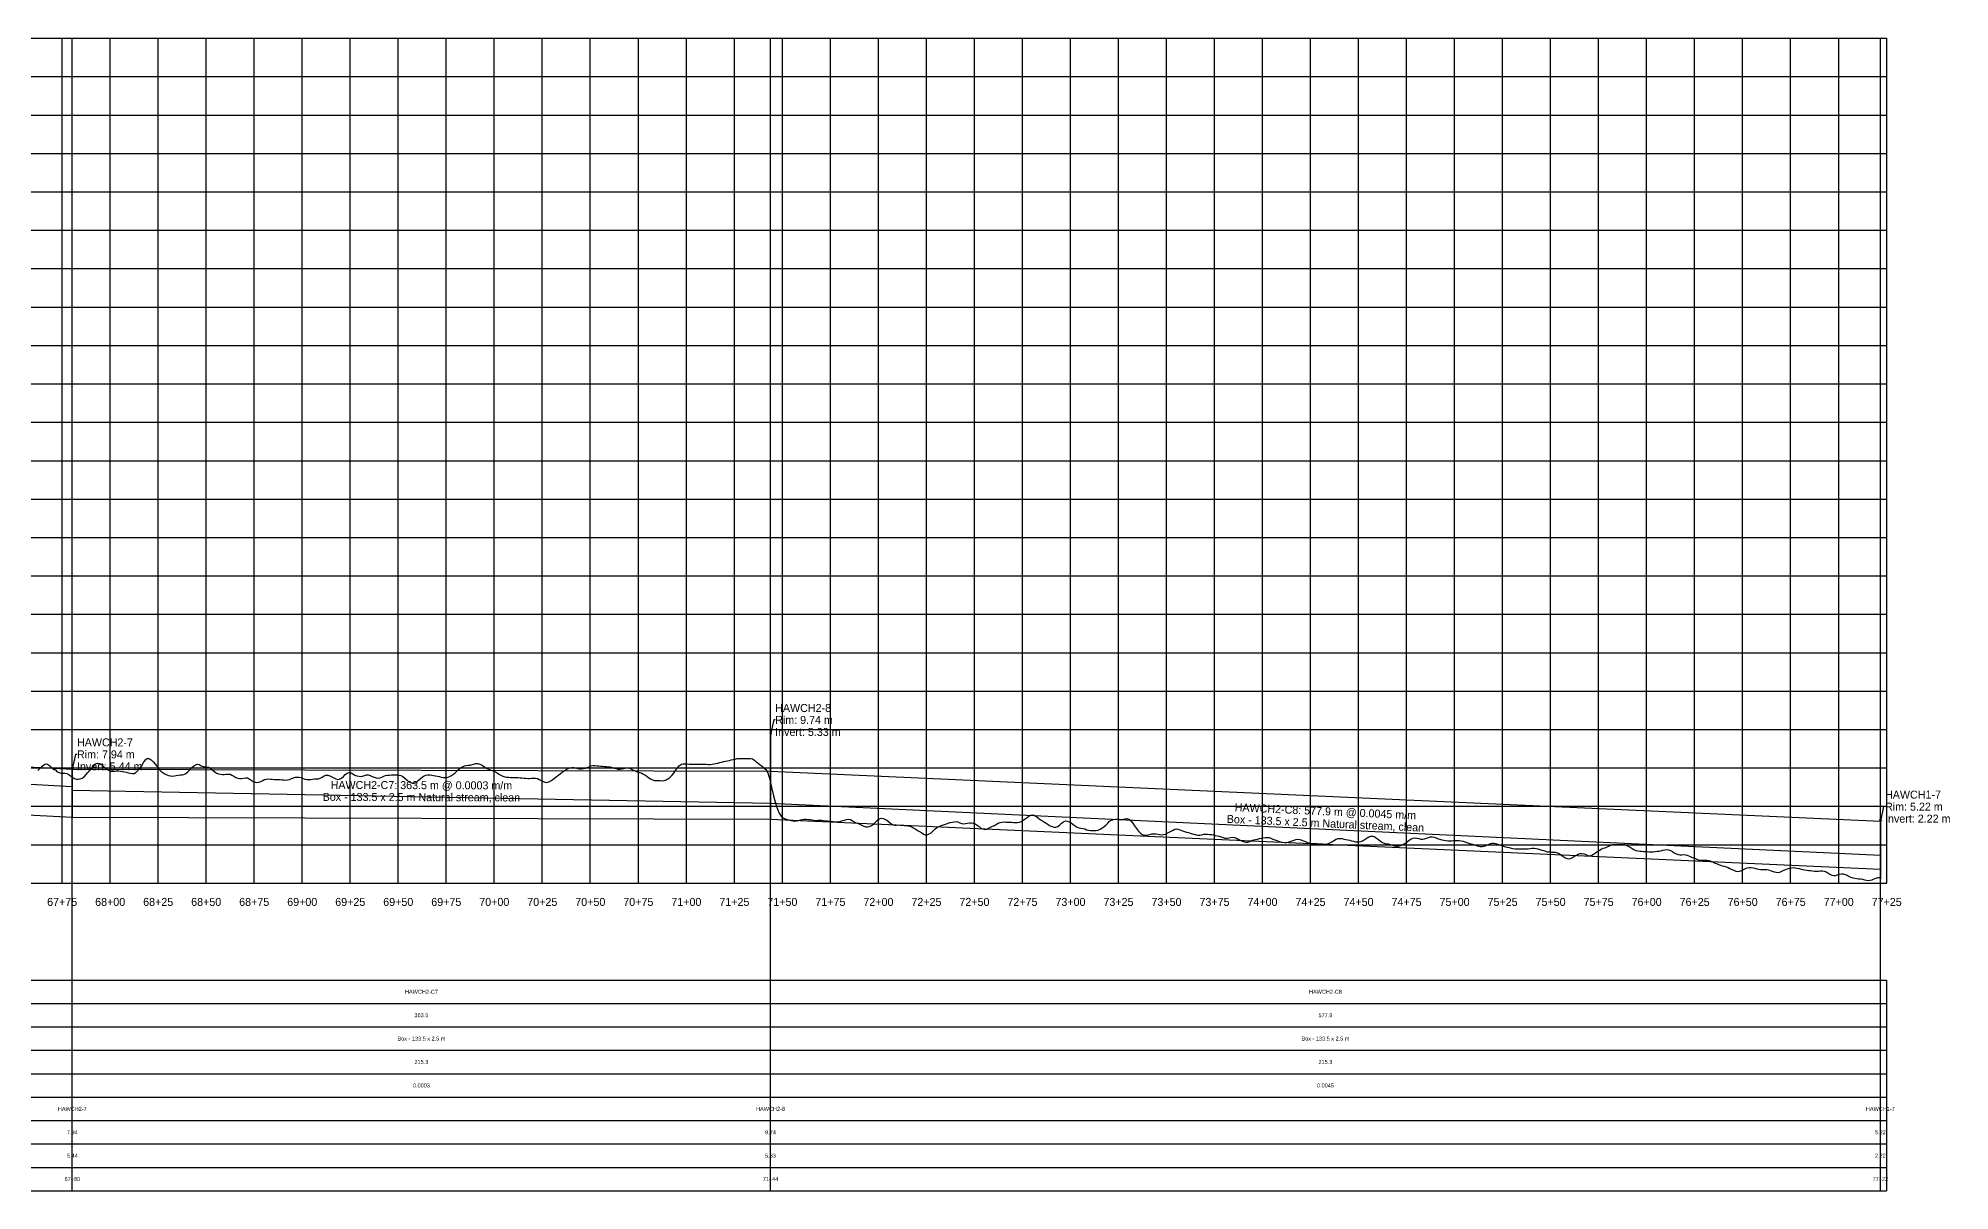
# Model space of a CAD drawing. Extents: x -64 to 7758, y -140 to 462.
# Drawn here: x 6763 to 7758, y -140 to 460 of the extents above; entities that cross this region are included whole.
import ezdxf
from ezdxf.enums import TextEntityAlignment as Align

# ---------------------------------------------------------------- set-up
doc = ezdxf.new("R2010")
doc.units = 0
for name, color, linetype in [('Annotation', 7, 'Continuous'), ('Annotation_Table', 254, 'Continuous'), ('Crown', 7, 'Continuous'), ('Grid', 254, 'Continuous'), ('Grid_Text', 7, 'Continuous'), ('Ground_Elevation', 3, 'Continuous'), ('Hydraulic_Grade', 5, 'Continuous'), ('Invert', 7, 'Continuous'), ('Structure', 7, 'Continuous')]:
    doc.layers.add(name, color=color, linetype=linetype)

msp = doc.modelspace()

# ---------------------------------------------------------------- linework, layer by layer
at = {"layer": 'Annotation', "color": 0}
for points in [[(7146.25, 104.98), (7145.51, 104.98), (7143.81, 97.36)], [(6782.72, 87.05), (6781.98, 87.05), (6780.28, 79.43)], [(7724.15, 59.84), (7723.41, 59.84), (7721.71, 52.22)]]:
    msp.add_lwpolyline(points, dxfattribs=at)
for points in [[(7143.81, 97.36), (7143.61, 98.34), (7144.4, 98.16)], [(6780.28, 79.43), (6780.08, 80.41), (6780.87, 80.23)], [(7721.71, 52.22), (7721.51, 53.2), (7722.3, 53.02)]]:
    msp.add_lwpolyline(points, close=True, dxfattribs=at)
at = {"layer": 'Annotation_Table', "color": 254}
for points in [[(6780.28, -140.21), (6780.28, 460)], [(7143.81, -140.21), (7143.81, 460)], [(7721.71, -140.21), (7721.71, 460)], [(-25, -30.48), (7724.95, -30.48)], [(7724.95, -30.48), (7724.95, -140.21)], [(-25, -42.67), (7724.95, -42.67)], [(-25, -54.86), (7724.95, -54.86)], [(-25, -67.06), (7724.95, -67.06)], [(-25, -79.25), (7724.95, -79.25)], [(-25, -91.44), (7724.95, -91.44)], [(-25, -103.63), (7724.95, -103.63)], [(-25, -115.82), (7724.95, -115.82)], [(-25, -128.02), (7724.95, -128.02)], [(-25, -140.21), (7724.95, -140.21)]]:
    msp.add_lwpolyline(points, dxfattribs=at)
at = {"layer": 'Crown', "color": 0}
for points in [[(6040.41, 118.11), (6780.28, 79.43)], [(6780.28, 79.43), (6780.28, 79.43)], [(6780.28, 79.43), (7143.81, 78.34)], [(7143.81, 78.34), (7143.81, 78.34)], [(7143.81, 78.34), (7721.71, 52.22)], [(7721.71, 47.22), (7721.71, 47.22)]]:
    msp.add_lwpolyline(points, dxfattribs=at)
at = {"layer": 'Grid', "color": 254}
for points in [[(-25, 460), (7725, 460)], [(6775, 20), (6775, 460)], [(6800, 20), (6800, 460)], [(6825, 20), (6825, 460)], [(6850, 20), (6850, 460)], [(6875, 20), (6875, 460)], [(6900, 20), (6900, 460)], [(6925, 20), (6925, 460)], [(6950, 20), (6950, 460)], [(6975, 20), (6975, 460)], [(7000, 20), (7000, 460)], [(7025, 20), (7025, 460)], [(7050, 20), (7050, 460)], [(7075, 20), (7075, 460)], [(7100, 20), (7100, 460)], [(7125, 20), (7125, 460)], [(7150, 20), (7150, 460)], [(7175, 20), (7175, 460)], [(7200, 20), (7200, 460)], [(7225, 20), (7225, 460)], [(7250, 20), (7250, 460)], [(7275, 20), (7275, 460)], [(7300, 20), (7300, 460)], [(7325, 20), (7325, 460)], [(7350, 20), (7350, 460)], [(7375, 20), (7375, 460)], [(7400, 20), (7400, 460)], [(7425, 20), (7425, 460)], [(7450, 20), (7450, 460)], [(7475, 20), (7475, 460)], [(7500, 20), (7500, 460)], [(7525, 20), (7525, 460)], [(7550, 20), (7550, 460)], [(7575, 20), (7575, 460)], [(7600, 20), (7600, 460)], [(7625, 20), (7625, 460)], [(7650, 20), (7650, 460)], [(7675, 20), (7675, 460)], [(7700, 20), (7700, 460)], [(7725, 20), (7725, 460)], [(-25, 440), (7725, 440)], [(-25, 420), (7725, 420)], [(-25, 400), (7725, 400)], [(-25, 380), (7725, 380)], [(-25, 360), (7725, 360)], [(-25, 340), (7725, 340)], [(-25, 320), (7725, 320)], [(-25, 300), (7725, 300)], [(-25, 280), (7725, 280)], [(-25, 260), (7725, 260)], [(-25, 240), (7725, 240)], [(-25, 220), (7725, 220)], [(-25, 200), (7725, 200)], [(-25, 180), (7725, 180)], [(-25, 160), (7725, 160)], [(-25, 140), (7725, 140)], [(-25, 120), (7725, 120)], [(-25, 100), (7725, 100)], [(-25, 80), (7725, 80)], [(-25, 60), (7725, 60)], [(-25, 40), (7725, 40)], [(-25, 20), (7725, 20)]]:
    msp.add_lwpolyline(points, dxfattribs=at)
at = {"layer": 'Ground_Elevation', "color": 3}
msp.add_lwpolyline([(6762.41, 78.67), (6763.41, 79.74), (6764.41, 80.82), (6765.41, 81.69), (6766.41, 82.07), (6767.41, 81.92), (6768.41, 81.19), (6769.41, 80.23), (6770.41, 79.23), (6771.41, 79.23), (6772.41, 77.9), (6773.41, 77.57), (6774.41, 77.35), (6775.41, 77.27), (6776.41, 77.23), (6777.41, 77.01), (6778.41, 76.51), (6779.41, 75.85), (6780.41, 75.11), (6781.41, 74.49), (6782.41, 74.16), (6783.41, 74.1), (6784.41, 74.25), (6785.41, 74.7), (6786.41, 75.43), (6787.41, 76.53), (6788.41, 77.64), (6789.41, 78.74), (6790.41, 79.91), (6791.41, 81.07), (6792.41, 82.07), (6793.41, 82.48), (6794.41, 82.32), (6795.41, 81.74), (6796.41, 80.87), (6797.41, 80.03), (6798.41, 79.26), (6799.41, 78.65), (6800.41, 78.33), (6801.41, 78.23), (6802.41, 78.32), (6803.41, 78.41), (6804.41, 78.44), (6805.41, 78.36), (6806.41, 78.19), (6807.41, 77.97), (6808.41, 77.72), (6809.41, 77.52), (6810.41, 77.31), (6811.41, 77.02), (6812.41, 77.13), (6813.41, 77.64), (6814.41, 78.65), (6815.41, 79.73), (6816.41, 81.22), (6817.41, 82.78), (6818.41, 84.29), (6819.41, 85.03), (6820.41, 84.78), (6821.41, 84.13), (6822.41, 83.19), (6823.41, 81.95), (6824.41, 80.66), (6825.41, 79.43), (6826.41, 78.39), (6827.41, 77.59), (6828.41, 76.92), (6829.41, 76.36), (6830.41, 76.01), (6831.41, 75.8), (6832.41, 75.73), (6833.41, 75.85), (6834.41, 76.06), (6835.41, 76.3), (6836.41, 76.37), (6837.41, 76.41), (6838.41, 76.55), (6839.41, 77.15), (6840.41, 78.02), (6841.41, 79.06), (6842.41, 80.02), (6843.41, 80.87), (6844.41, 81.61), (6845.41, 82.02), (6846.41, 81.79), (6847.41, 81.11), (6848.41, 80.78), (6849.41, 80.59), (6850.41, 80.35), (6851.41, 80.4), (6852.41, 79.77), (6853.41, 78.81), (6854.41, 77.95), (6855.41, 77.31), (6856.41, 76.93), (6857.41, 76.78), (6858.41, 76.66), (6859.41, 76.56), (6860.41, 76.68), (6861.41, 76.82), (6862.41, 76.74), (6863.41, 76.29), (6864.41, 75.65), (6865.41, 74.99), (6866.41, 74.59), (6867.41, 74.45), (6868.41, 74.53), (6869.41, 74.7), (6870.41, 74.84), (6871.41, 74.82), (6872.41, 74.36), (6873.41, 73.68), (6874.41, 72.99), (6875.41, 72.55), (6876.41, 72.43), (6877.41, 72.6), (6878.41, 72.97), (6879.41, 73.47), (6880.41, 73.94), (6881.41, 74.19), (6882.41, 74.24), (6883.41, 74.17), (6884.41, 74.1), (6885.41, 74.03), (6886.41, 73.99), (6887.41, 73.99), (6888.41, 73.96), (6889.41, 73.88), (6890.41, 73.73), (6891.41, 73.67), (6892.41, 73.76), (6893.41, 74.05), (6894.41, 74.46), (6895.41, 74.86), (6896.41, 75.12), (6897.41, 75.25), (6898.41, 75.2), (6899.41, 74.94), (6900.41, 74.52), (6901.41, 74.12), (6902.41, 73.91), (6903.41, 73.91), (6904.41, 74.05), (6905.41, 74.2), (6906.41, 74.28), (6907.41, 74.3), (6908.41, 74.36), (6909.41, 74.68), (6910.41, 75.21), (6911.41, 75.81), (6912.41, 76.15), (6913.41, 76.16), (6914.41, 75.86), (6915.41, 75.34), (6916.41, 74.76), (6917.41, 74.24), (6918.41, 73.99), (6919.41, 74.14), (6920.41, 74.73), (6921.41, 75.6), (6922.41, 76.55), (6923.41, 77.35), (6924.41, 77.62), (6925.41, 77.41), (6926.41, 76.85), (6927.41, 76.3), (6928.41, 75.89), (6929.41, 75.66), (6930.41, 75.55), (6931.41, 75.65), (6932.41, 75.99), (6933.41, 76.34), (6934.41, 76.42), (6935.41, 76.13), (6936.41, 75.61), (6937.41, 75.11), (6938.41, 74.78), (6939.41, 74.65), (6940.41, 74.78), (6941.41, 75.18), (6942.41, 75.7), (6943.41, 76.11), (6944.41, 76.29), (6945.41, 76.31), (6946.41, 76.32), (6947.41, 76.36), (6948.41, 76.41), (6949.41, 76.39), (6950.41, 76.26), (6951.41, 75.98), (6952.41, 75.46), (6953.41, 74.7), (6954.41, 73.78), (6955.41, 72.96), (6956.41, 72.37), (6957.41, 72.07), (6958.41, 72.14), (6959.41, 72.58), (6960.41, 73.44), (6961.41, 74.4), (6962.41, 75.26), (6963.41, 75.83), (6964.41, 76.19), (6965.41, 76.38), (6966.41, 76.4), (6967.41, 76.29), (6968.41, 76.09), (6969.41, 75.9), (6970.41, 75.71), (6971.41, 75.5), (6972.41, 75.26), (6973.41, 75.08), (6974.41, 75.01), (6975.41, 75.09), (6976.41, 75.38), (6977.41, 75.87), (6978.41, 76.54), (6979.41, 77.35), (6980.41, 78.24), (6981.41, 79.14), (6982.41, 79.96), (6983.41, 80.62), (6984.41, 81.02), (6985.41, 81.23), (6986.41, 81.35), (6987.41, 81.48), (6988.41, 81.73), (6989.41, 82.03), (6990.41, 82.26), (6991.41, 82.28), (6992.41, 82.04), (6993.41, 81.55), (6994.41, 80.84), (6995.41, 80.1), (6996.41, 79.53), (6997.41, 79.17), (6998.41, 78.87), (6999.41, 78.5), (7000.41, 78), (7001.41, 77.38), (7002.41, 76.74), (7003.41, 76.15), (7004.41, 75.68), (7005.41, 75.37), (7006.41, 75.22), (7007.41, 75.15), (7008.41, 75.09), (7009.41, 75.01), (7010.41, 74.97), (7011.41, 74.99), (7012.41, 74.98), (7013.41, 74.9), (7014.41, 74.76), (7015.41, 74.6), (7016.41, 74.6), (7017.41, 74.47), (7018.41, 74.57), (7019.41, 74.69), (7020.41, 74.75), (7021.41, 74.69), (7022.41, 74.44), (7023.41, 74.03), (7024.41, 73.5), (7025.41, 72.99), (7026.41, 72.59), (7027.41, 72.48), (7028.41, 72.73), (7029.41, 73.31), (7030.41, 73.97), (7031.41, 74.7), (7032.41, 75.49), (7033.41, 76.3), (7034.41, 77.08), (7035.41, 77.82), (7036.41, 78.5), (7037.41, 79.12), (7038.41, 79.66), (7039.41, 80.06), (7040.41, 80.26), (7041.41, 80.21), (7042.41, 79.96), (7043.41, 79.68), (7044.41, 79.51), (7045.41, 79.56), (7046.41, 79.72), (7047.41, 79.94), (7048.41, 80.25), (7049.41, 80.64), (7050.41, 81.03), (7051.41, 81.24), (7052.41, 81.23), (7053.41, 81.1), (7054.41, 81.01), (7055.41, 80.93), (7056.41, 80.84), (7057.41, 80.74), (7058.41, 80.66), (7059.41, 80.6), (7060.41, 80.5), (7061.41, 80.28), (7062.41, 79.95), (7063.41, 79.63), (7064.41, 79.42), (7065.41, 79.36), (7066.41, 79.45), (7067.41, 79.7), (7068.41, 79.98), (7069.41, 80.06), (7070.41, 79.84), (7071.41, 79.41), (7072.41, 78.9), (7073.41, 78.42), (7074.41, 78), (7075.41, 77.68), (7076.41, 77.37), (7077.41, 76.98), (7078.41, 76.39), (7079.41, 75.64), (7080.41, 74.86), (7081.41, 74.29), (7082.41, 73.85), (7083.41, 73.53), (7084.41, 73.43), (7085.41, 73.43), (7086.41, 73.42), (7087.41, 73.36), (7088.41, 73.46), (7089.41, 73.83), (7090.41, 74.37), (7091.41, 75.08), (7092.41, 76), (7093.41, 77.22), (7094.41, 78.65), (7095.41, 80.07), (7096.41, 81.31), (7097.41, 81.97), (7098.41, 82.09), (7099.41, 82.07), (7100.41, 82.05), (7101.41, 82.03), (7102.41, 82.02), (7103.41, 82.01), (7104.41, 82), (7105.41, 81.98), (7106.41, 81.96), (7107.41, 81.95), (7108.41, 81.93), (7109.41, 81.9), (7110.41, 81.87), (7111.41, 81.84), (7112.41, 81.83), (7113.41, 81.88), (7114.41, 82.09), (7115.41, 82.33), (7116.41, 82.56), (7117.41, 82.79), (7118.41, 83.03), (7119.41, 83.26), (7120.41, 83.49), (7121.41, 83.73), (7122.41, 83.95), (7123.41, 84.19), (7124.41, 84.42), (7125.41, 84.64), (7126.41, 84.84), (7127.41, 84.89), (7128.41, 84.88), (7129.41, 84.88), (7130.41, 84.88), (7131.41, 84.88), (7132.41, 84.87), (7133.41, 84.87), (7134.41, 84.75), (7135.41, 84.05), (7136.41, 83.2), (7137.41, 82.39), (7138.41, 81.62), (7139.41, 80.87), (7140.41, 80.09), (7141.41, 79.21), (7142.41, 77.46), (7143.41, 74.02), (7144.41, 69.8), (7145.41, 65.55), (7146.41, 61.62), (7147.41, 58.58), (7148.41, 56.4), (7149.41, 54.89), (7150.41, 53.99), (7151.41, 53.53), (7152.41, 53.19), (7153.41, 52.88), (7154.41, 52.59), (7155.41, 52.38), (7156.41, 52.34), (7157.41, 52.43), (7158.41, 52.65), (7159.41, 52.95), (7160.41, 53.17), (7161.41, 53.28), (7162.41, 53.25), (7163.41, 53.18), (7164.41, 53.06), (7165.41, 52.88), (7166.41, 52.73), (7167.41, 52.69), (7168.41, 52.77), (7169.41, 52.83), (7170.41, 52.75), (7171.41, 52.61), (7172.41, 52.48), (7173.41, 52.38), (7174.41, 52.32), (7175.41, 52.27), (7176.41, 52.15), (7177.41, 51.98), (7178.41, 51.9), (7179.41, 51.99), (7180.41, 52.24), (7181.41, 52.54), (7182.41, 52.83), (7183.41, 53.1), (7184.41, 53.24), (7185.41, 53.09), (7186.41, 52.6), (7187.41, 51.96), (7188.41, 51.42), (7189.41, 51.08), (7190.41, 50.74), (7191.41, 50.19), (7192.41, 49.65), (7193.41, 49.34), (7194.41, 49.29), (7195.41, 49.5), (7196.41, 50.01), (7197.41, 50.79), (7198.41, 51.76), (7199.41, 52.67), (7200.41, 53.4), (7201.41, 53.76), (7202.41, 53.73), (7203.41, 53.34), (7204.41, 52.71), (7205.41, 51.9), (7206.41, 51.11), (7207.41, 50.48), (7208.41, 50.21), (7209.41, 50.25), (7210.41, 50.33), (7211.41, 50.23), (7212.41, 50.11), (7213.41, 50.02), (7214.41, 49.95), (7215.41, 49.84), (7216.41, 49.63), (7217.41, 49.24), (7218.41, 48.69), (7219.41, 48.03), (7220.41, 47.43), (7221.41, 46.92), (7222.41, 46.36), (7223.41, 45.54), (7224.41, 45.16), (7225.41, 45.22), (7226.41, 45.62), (7227.41, 46.24), (7228.41, 47.07), (7229.41, 48.03), (7230.41, 48.93), (7231.41, 49.43), (7232.41, 49.79), (7233.41, 50.19), (7234.41, 50.59), (7235.41, 50.94), (7236.41, 51.24), (7237.41, 51.51), (7238.41, 51.78), (7239.41, 52), (7240.41, 52.11), (7241.41, 51.97), (7242.41, 51.41), (7243.41, 50.99), (7244.41, 50.89), (7245.41, 50.99), (7246.41, 51.18), (7247.41, 51.38), (7248.41, 51.44), (7249.41, 51.3), (7250.41, 50.85), (7251.41, 50.21), (7252.41, 49.42), (7253.41, 48.69), (7254.41, 48.21), (7255.41, 48.01), (7256.41, 48.16), (7257.41, 48.58), (7258.41, 49.1), (7259.41, 49.61), (7260.41, 50.1), (7261.41, 50.66), (7262.41, 51.21), (7263.41, 51.56), (7264.41, 51.76), (7265.41, 51.84), (7266.41, 51.8), (7267.41, 51.77), (7268.41, 51.71), (7269.41, 51.72), (7270.41, 51.63), (7271.41, 51.56), (7272.41, 51.55), (7273.41, 51.76), (7274.41, 52.12), (7275.41, 52.74), (7276.41, 53.43), (7277.41, 54.21), (7278.41, 54.86), (7279.41, 55.37), (7280.41, 55.52), (7281.41, 55.28), (7282.41, 54.6), (7283.41, 53.81), (7284.41, 53.03), (7285.41, 52.43), (7286.41, 51.79), (7287.41, 51.15), (7288.41, 50.48), (7289.41, 49.9), (7290.41, 49.48), (7291.41, 49.2), (7292.41, 49.22), (7293.41, 49.55), (7294.41, 50.39), (7295.41, 51.29), (7296.41, 51.99), (7297.41, 52.37), (7298.41, 52.24), (7299.41, 51.84), (7300.41, 51.32), (7301.41, 50.58), (7302.41, 49.76), (7303.41, 49.14), (7304.41, 48.81), (7305.41, 48.68), (7306.41, 48.53), (7307.41, 48.22), (7308.41, 47.82), (7309.41, 47.55), (7310.41, 47.48), (7311.41, 47.48), (7312.41, 47.44), (7313.41, 47.45), (7314.41, 47.6), (7315.41, 48.02), (7316.41, 48.57), (7317.41, 49.3), (7318.41, 50.24), (7319.41, 51.29), (7320.41, 52.21), (7321.41, 52.74), (7322.41, 53.06), (7323.41, 53.28), (7324.41, 53.34), (7325.41, 53.24), (7326.41, 53.14), (7327.41, 53.25), (7328.41, 53.53), (7329.41, 53.7), (7330.41, 53.31), (7331.41, 52.42), (7332.41, 51.21), (7333.41, 49.9), (7334.41, 48.51), (7335.41, 47.11), (7336.41, 46.01), (7337.41, 45.34), (7338.41, 45.02), (7339.41, 45), (7340.41, 45.18), (7341.41, 45.41), (7342.41, 45.62), (7343.41, 45.72), (7344.41, 45.69), (7345.41, 45.54), (7346.41, 45.34), (7347.41, 45.22), (7348.41, 45.31), (7349.41, 45.56), (7350.41, 45.96), (7351.41, 46.47), (7352.41, 47.05), (7353.41, 47.6), (7354.41, 48.04), (7355.41, 48.22), (7356.41, 47.97), (7357.41, 47.59), (7358.41, 47.21), (7359.41, 46.88), (7360.41, 46.57), (7361.41, 46.3), (7362.41, 46.02), (7363.41, 45.74), (7364.41, 45.47), (7365.41, 45.22), (7366.41, 45.04), (7367.41, 45), (7368.41, 45.16), (7369.41, 45.52), (7370.41, 45.57), (7371.41, 45.42), (7372.41, 45.33), (7373.41, 45.32), (7374.41, 45.15), (7375.41, 44.86), (7376.41, 44.67), (7377.41, 44.46), (7378.41, 44.18), (7379.41, 43.81), (7380.41, 43.49), (7381.41, 43.39), (7382.41, 43.53), (7383.41, 43.74), (7384.41, 43.88), (7385.41, 43.76), (7386.41, 43.41), (7387.41, 42.91), (7388.41, 42.4), (7389.41, 41.94), (7390.41, 41.57), (7391.41, 41.36), (7392.41, 41.38), (7393.41, 41.72), (7394.41, 42.13), (7395.41, 42.47), (7396.41, 42.72), (7397.41, 42.95), (7398.41, 43.16), (7399.41, 43.37), (7400.41, 43.59), (7401.41, 43.78), (7402.41, 43.84), (7403.41, 43.71), (7404.41, 43.38), (7405.41, 42.95), (7406.41, 42.52), (7407.41, 42.15), (7408.41, 41.81), (7409.41, 41.53), (7410.41, 41.32), (7411.41, 41.18), (7412.41, 41.16), (7413.41, 41.3), (7414.41, 41.6), (7415.41, 42), (7416.41, 42.41), (7417.41, 42.74), (7418.41, 42.89), (7419.41, 42.73), (7420.41, 42.42), (7421.41, 42.01), (7422.41, 41.6), (7423.41, 41.2), (7424.41, 40.85), (7425.41, 40.67), (7426.41, 40.6), (7427.41, 40.6), (7428.41, 40.59), (7429.41, 40.53), (7430.41, 40.47), (7431.41, 40.39), (7432.41, 40.36), (7433.41, 40.41), (7434.41, 40.67), (7435.41, 41.1), (7436.41, 41.75), (7437.41, 42.34), (7438.41, 42.84), (7439.41, 43.17), (7440.41, 43.27), (7441.41, 43.16), (7442.41, 42.92), (7443.41, 42.71), (7444.41, 42.55), (7445.41, 42.36), (7446.41, 42.09), (7447.41, 41.83), (7448.41, 41.58), (7449.41, 41.49), (7450.41, 41.53), (7451.41, 41.76), (7452.41, 42.19), (7453.41, 42.82), (7454.41, 43.55), (7455.41, 44.16), (7456.41, 44.5), (7457.41, 44.43), (7458.41, 44.09), (7459.41, 43.45), (7460.41, 42.69), (7461.41, 41.9), (7462.41, 41.19), (7463.41, 40.76), (7464.41, 40.51), (7465.41, 40.42), (7466.41, 40.2), (7467.41, 39.88), (7468.41, 39.48), (7469.41, 39.25), (7470.41, 39.24), (7471.41, 39.5), (7472.41, 39.83), (7473.41, 40.24), (7474.41, 40.88), (7475.41, 41.65), (7476.41, 42.42), (7477.41, 43.06), (7478.41, 43.49), (7479.41, 43.62), (7480.41, 43.48), (7481.41, 43.2), (7482.41, 42.9), (7483.41, 42.82), (7484.41, 43.02), (7485.41, 43.42), (7486.41, 43.85), (7487.41, 44.1), (7488.41, 44.09), (7489.41, 43.86), (7490.41, 43.52), (7491.41, 43.14), (7492.41, 42.83), (7493.41, 42.59), (7494.41, 42.4), (7495.41, 42.23), (7496.41, 42.1), (7497.41, 42.04), (7498.41, 42.09), (7499.41, 42.17), (7500.41, 42.24), (7501.41, 42.27), (7502.41, 42.22), (7503.41, 42.09), (7504.41, 41.83), (7505.41, 41.5), (7506.41, 41.16), (7507.41, 40.84), (7508.41, 40.55), (7509.41, 40.26), (7510.41, 39.95), (7511.41, 39.59), (7512.41, 39.25), (7513.41, 39.06), (7514.41, 39.01), (7515.41, 39.2), (7516.41, 39.58), (7517.41, 40.05), (7518.41, 40.49), (7519.41, 40.73), (7520.41, 40.76), (7521.41, 40.6), (7522.41, 40.29), (7523.41, 39.91), (7524.41, 39.55), (7525.41, 39.21), (7526.41, 38.97), (7527.41, 38.78), (7528.41, 38.54), (7529.41, 38.27), (7530.41, 38.03), (7531.41, 37.87), (7532.41, 37.8), (7533.41, 37.84), (7534.41, 37.83), (7535.41, 37.8), (7536.41, 37.78), (7537.41, 37.81), (7538.41, 37.89), (7539.41, 38.04), (7540.41, 38.17), (7541.41, 38.22), (7542.41, 38.12), (7543.41, 37.88), (7544.41, 37.57), (7545.41, 37.24), (7546.41, 36.91), (7547.41, 36.59), (7548.41, 36.36), (7549.41, 36.23), (7550.41, 36.18), (7551.41, 36.15), (7552.41, 36.05), (7553.41, 35.82), (7554.41, 35.4), (7555.41, 34.79), (7556.41, 34.04), (7557.41, 33.37), (7558.41, 32.89), (7559.41, 32.65), (7560.41, 32.76), (7561.41, 33.32), (7562.41, 34.06), (7563.41, 34.57), (7564.41, 35.05), (7565.41, 35.4), (7566.41, 35.48), (7567.41, 35.32), (7568.41, 34.89), (7569.41, 34.42), (7570.41, 34.25), (7571.41, 34.51), (7572.41, 35.06), (7573.41, 35.75), (7574.41, 36.42), (7575.41, 37.09), (7576.41, 37.71), (7577.41, 38.13), (7578.41, 38.45), (7579.41, 38.85), (7580.41, 39.3), (7581.41, 39.74), (7582.41, 40.09), (7583.41, 40.14), (7584.41, 40.08), (7585.41, 40.04), (7586.41, 40.11), (7587.41, 40.12), (7588.41, 40.05), (7589.41, 39.72), (7590.41, 39.27), (7591.41, 38.74), (7592.41, 38.11), (7593.41, 37.51), (7594.41, 37.04), (7595.41, 36.75), (7596.41, 36.59), (7597.41, 36.57), (7598.41, 36.54), (7599.41, 36.51), (7600.41, 36.49), (7601.41, 36.31), (7602.41, 36.22), (7603.41, 36.32), (7604.41, 36.51), (7605.41, 36.62), (7606.41, 36.66), (7607.41, 36.84), (7608.41, 37.11), (7609.41, 37.42), (7610.41, 37.5), (7611.41, 37.34), (7612.41, 36.97), (7613.41, 36.42), (7614.41, 35.81), (7615.41, 35.23), (7616.41, 34.91), (7617.41, 34.76), (7618.41, 34.82), (7619.41, 34.85), (7620.41, 34.77), (7621.41, 34.47), (7622.41, 34.01), (7623.41, 33.58), (7624.41, 33.26), (7625.41, 32.79), (7626.41, 32.34), (7627.41, 32.04), (7628.41, 31.91), (7629.41, 31.9), (7630.41, 31.94), (7631.41, 31.92), (7632.41, 31.8), (7633.41, 31.51), (7634.41, 31.07), (7635.41, 30.6), (7636.41, 30.15), (7637.41, 29.74), (7638.41, 29.36), (7639.41, 29.05), (7640.41, 28.83), (7641.41, 28.55), (7642.41, 28.15), (7643.41, 27.56), (7644.41, 27.11), (7645.41, 26.69), (7646.41, 26.29), (7647.41, 26.09), (7648.41, 26.22), (7649.41, 26.57), (7650.41, 27.03), (7651.41, 27.56), (7652.41, 27.96), (7653.41, 28.22), (7654.41, 28.22), (7655.41, 28.05), (7656.41, 27.78), (7657.41, 27.46), (7658.41, 27.21), (7659.41, 27.06), (7660.41, 27.06), (7661.41, 27.1), (7662.41, 27.11), (7663.41, 26.92), (7664.41, 26.64), (7665.41, 26.28), (7666.41, 25.93), (7667.41, 25.67), (7668.41, 25.53), (7669.41, 25.76), (7670.41, 26.2), (7671.41, 26.76), (7672.41, 27.17), (7673.41, 27.5), (7674.41, 27.77), (7675.41, 28), (7676.41, 28.08), (7677.41, 28), (7678.41, 27.81), (7679.41, 27.58), (7680.41, 27.34), (7681.41, 27.07), (7682.41, 26.87), (7683.41, 26.75), (7684.41, 26.63), (7685.41, 26.5), (7686.41, 26.32), (7687.41, 26.21), (7688.41, 26.16), (7689.41, 26.24), (7690.41, 26.32), (7691.41, 26.35), (7692.41, 26.26), (7693.41, 25.89), (7694.41, 25.36), (7695.41, 24.72), (7696.41, 24.2), (7697.41, 23.93), (7698.41, 24), (7699.41, 24.29), (7700.41, 24.65), (7701.41, 24.92), (7702.41, 24.84), (7703.41, 24.57), (7704.41, 24.1), (7705.41, 23.53), (7706.41, 23.05), (7707.41, 22.73), (7708.41, 22.54), (7709.41, 22.43), (7710.41, 22.32), (7711.41, 22.17), (7712.41, 21.98), (7713.41, 21.73), (7714.41, 21.5), (7715.41, 21.36), (7716.41, 21.46), (7717.41, 21.77), (7718.41, 22.21), (7719.41, 22.6), (7720.41, 22.96), (7721.71, 22.96)], dxfattribs=at)
at = {"layer": 'Hydraulic_Grade', "color": 5}
for points in [[(6040.41, 111.62), (6780.28, 70.25)], [(6780.28, 70.25), (6780.28, 70.25)], [(6780.28, 68.34), (7143.81, 61.59)], [(7143.81, 61.59), (7143.81, 61.59)], [(7143.81, 61.59), (7721.71, 34.51)], [(7721.71, 34.51), (7721.71, 34.51), (7721.71, 34.51)]]:
    msp.add_lwpolyline(points, dxfattribs=at)
at = {"layer": 'Invert', "color": 0}
for points in [[(6040.41, 93.11), (6780.28, 54.43)], [(6780.28, 54.43), (6780.28, 54.43)], [(6780.28, 54.43), (7143.81, 53.34)], [(7143.81, 53.34), (7143.81, 53.34)], [(7143.81, 53.34), (7721.71, 27.22)], [(7721.71, 22.22), (7721.71, 22.22)]]:
    msp.add_lwpolyline(points, dxfattribs=at)
at = {"layer": 'Structure', "color": 0}
for points in [[(7143.81, 97.36), (7143.81, 53.34)], [(7143.81, 97.36), (7143.81, 53.34)], [(6780.28, 79.43), (6780.28, 54.43)], [(6780.28, 79.43), (6780.28, 54.43)], [(7721.71, 52.22), (7721.71, 22.22)], [(7721.71, 52.22), (7721.71, 22.22)]]:
    msp.add_lwpolyline(points, dxfattribs=at)

# ---------------------------------------------------------------- texts
at = {"layer": 'Annotation', "color": 0}
for s, height, p in [('HAWCH2-8', 4.167, (7146.25, 111.23)), ('Rim: 9.74 m', 4.1667, (7146.25, 104.98)), ('Invert: 5.33 m', 4.1667, (7146.25, 98.73)), ('HAWCH2-7', 4.167, (6782.72, 93.3)), ('Rim: 7.94 m', 4.1667, (6782.72, 87.05)), ('Invert: 5.44 m', 4.1667, (6782.72, 80.8)), ('HAWCH1-7', 4.167, (7724.15, 66.09)), ('Rim: 5.22 m', 4.1667, (7724.15, 59.84)), ('Invert: 2.22 m', 4.1667, (7724.15, 53.59))]:
    msp.add_text(s, height=height, dxfattribs=at).set_placement(p, align=Align.MIDDLE_LEFT)
for s, rotation, p in [('HAWCH2-C7: 363.5 m @ 0.0003 m/m', 359.82811, (6962.05, 71.02)), ('Box - 133.5 x 2.5 m Natural stream, clean', 359.82811, (6962.05, 64.77)), ('HAWCH2-C8: 577.9 m @ 0.0045 m/m', 357.41214, (7432.76, 57.42)), ('Box - 133.5 x 2.5 m Natural stream, clean', 357.41214, (7432.76, 51.17))]:
    msp.add_text(s, height=4.1667, rotation=rotation, dxfattribs=at).set_placement(p, align=Align.MIDDLE_CENTER)
at = {"layer": 'Annotation_Table', "color": 0}
for s, height, p in [('HAWCH2-C7', 2.083, (6962.05, -36.58)), ('HAWCH2-C8', 2.083, (7432.76, -36.58)), ('363.5', 2.083, (6962.05, -48.77)), ('577.9', 2.083, (7432.76, -48.77)), ('Box - 133.5 x 2.5 m', 2.0833, (6962.05, -60.96)), ('Box - 133.5 x 2.5 m', 2.0833, (7432.76, -60.96)), ('215.3', 2.083, (6962.05, -73.15)), ('215.3', 2.083, (7432.76, -73.15)), ('0.0003', 2.083, (6962.05, -85.34)), ('0.0045', 2.083, (7432.76, -85.34)), ('HAWCH2-7', 2.083, (6780.28, -97.54)), ('HAWCH2-8', 2.083, (7143.81, -97.54)), ('HAWCH1-7', 2.083, (7721.71, -97.54)), ('7.94', 2.083, (6780.28, -109.73)), ('9.74', 2.083, (7143.81, -109.73)), ('5.22', 2.083, (7721.71, -109.73)), ('5.44', 2.083, (6780.28, -121.92)), ('5.33', 2.083, (7143.81, -121.92)), ('2.22', 2.083, (7721.71, -121.92)), ('67+80', 2.083, (6780.28, -134.11)), ('71+44', 2.083, (7143.81, -134.11)), ('77+22', 2.083, (7721.71, -134.11))]:
    msp.add_text(s, height=height, dxfattribs=at).set_placement(p, align=Align.MIDDLE_CENTER)
at = {"layer": 'Grid_Text', "color": 0}
for s, p in [('67+75', (6775, 12.3)), ('68+00', (6800, 12.3)), ('68+25', (6825, 12.3)), ('68+50', (6850, 12.3)), ('68+75', (6875, 12.3)), ('69+00', (6900, 12.3)), ('69+25', (6925, 12.3)), ('69+50', (6950, 12.3)), ('69+75', (6975, 12.3)), ('70+00', (7000, 12.3)), ('70+25', (7025, 12.3)), ('70+50', (7050, 12.3)), ('70+75', (7075, 12.3)), ('71+00', (7100, 12.3)), ('71+25', (7125, 12.3)), ('71+50', (7150, 12.3)), ('71+75', (7175, 12.3)), ('72+00', (7200, 12.3)), ('72+25', (7225, 12.3)), ('72+50', (7250, 12.3)), ('72+75', (7275, 12.3)), ('73+00', (7300, 12.3)), ('73+25', (7325, 12.3)), ('73+50', (7350, 12.3)), ('73+75', (7375, 12.3)), ('74+00', (7400, 12.3)), ('74+25', (7425, 12.3)), ('74+50', (7450, 12.3)), ('74+75', (7475, 12.3)), ('75+00', (7500, 12.3)), ('75+25', (7525, 12.3)), ('75+50', (7550, 12.3)), ('75+75', (7575, 12.3)), ('76+00', (7600, 12.3)), ('76+25', (7625, 12.3)), ('76+50', (7650, 12.3)), ('76+75', (7675, 12.3)), ('77+00', (7700, 12.3)), ('77+25', (7725, 12.3))]:
    msp.add_text(s, height=4.167, dxfattribs=at).set_placement(p, align=Align.TOP_CENTER)

doc.saveas('drawing.dxf')
